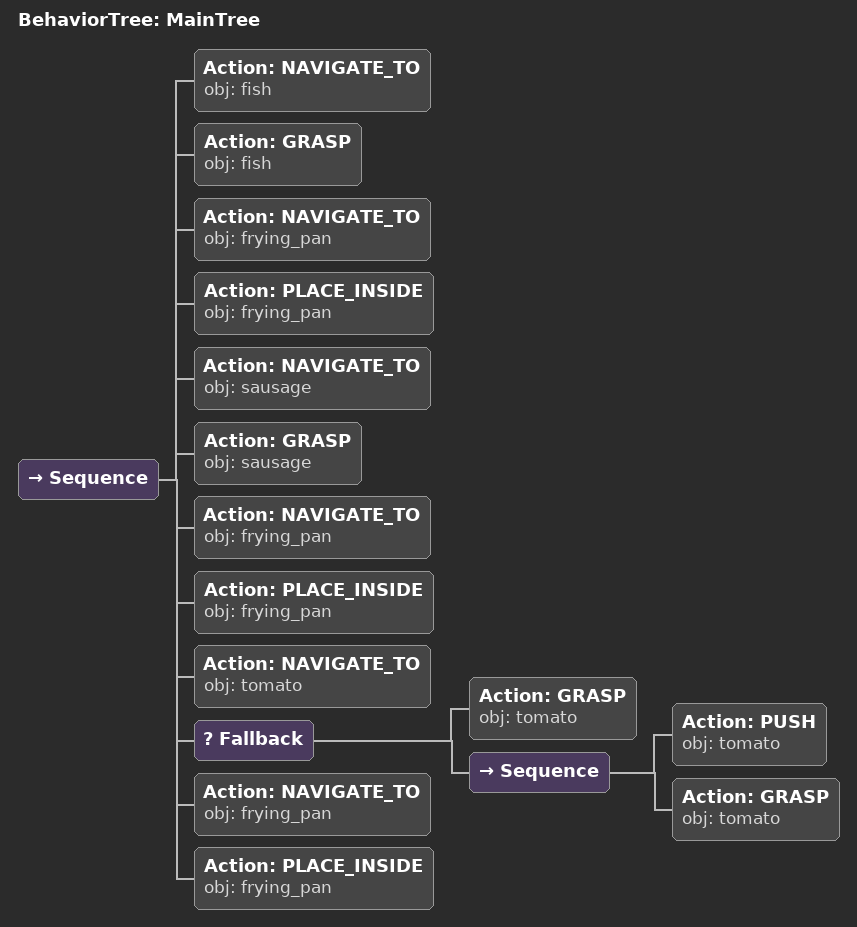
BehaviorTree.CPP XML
<root main_tree_to_execute="MainTree">
  <BehaviorTree ID="MainTree">
    <Sequence>
      <!-- Navigate to fish -->
      <Action ID="NAVIGATE_TO" obj="fish" />
      <!-- Grasp fish -->
      <Action ID="GRASP" obj="fish" />
      <!-- Navigate to frying_pan -->
      <Action ID="NAVIGATE_TO" obj="frying_pan" />
      <!-- Place inside frying_pan -->
      <Action ID="PLACE_INSIDE" obj="frying_pan" />
      <!-- Navigate to sausage -->
      <Action ID="NAVIGATE_TO" obj="sausage" />
      <!-- Grasp sausage -->
      <Action ID="GRASP" obj="sausage" />
      <!-- Navigate to frying_pan -->
      <Action ID="NAVIGATE_TO" obj="frying_pan" />
      <!-- Place inside frying_pan -->
      <Action ID="PLACE_INSIDE" obj="frying_pan" />
      <!-- Navigate to tomato -->
      <Action ID="NAVIGATE_TO" obj="tomato" />
      <!-- Fallback: if GRASP tomato fails, try PUSH, FLIP to reposition -->
      <Fallback>
        <!-- Grasp tomato -->
        <Action ID="GRASP" obj="tomato" />
        <Sequence>
          <!-- Push tomato forward toward front edge of table -->
          <Action ID="PUSH" obj="tomato" />
          <!-- Grasp tomato -->
          <Action ID="GRASP" obj="tomato" />
        </Sequence>
      </Fallback>
      <!-- Navigate to frying_pan -->
      <Action ID="NAVIGATE_TO" obj="frying_pan" />
      <!-- Place inside frying_pan -->
      <Action ID="PLACE_INSIDE" obj="frying_pan" />
    </Sequence>
  </BehaviorTree>
</root>
